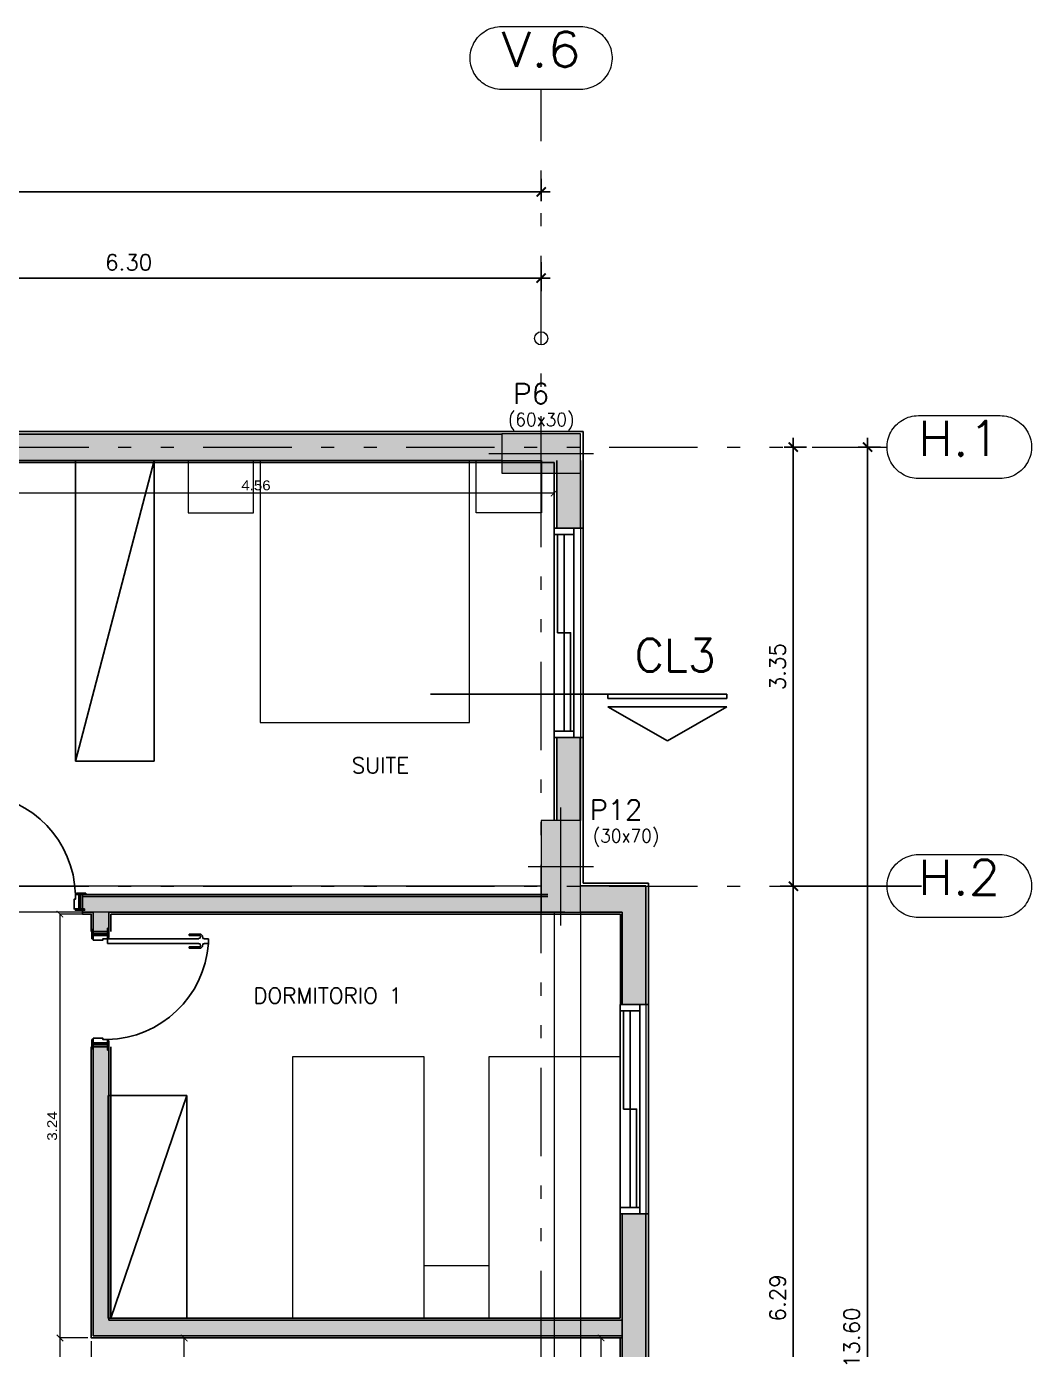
# Model space of a CAD drawing. Header units: metres. Extents: x 219 to 707, y -561 to -17.
# Drawn here: x 360.82 to 368.49, y -127.31 to -117.21 of the extents above; entities that cross this region are included whole.
import ezdxf
from ezdxf.enums import TextEntityAlignment as Align

# ---------------------------------------------------------------- set-up
doc = ezdxf.new("R2010")
doc.units = ezdxf.units.M
doc.linetypes.add('CYPE_RAYAPUNTOPUNTO', pattern=[0.45, 0.225, -0.075, 0, -0.075, 0, -0.075])
for name, color, linetype in [('1', 1, 'Continuous'), ('A-Aberturas', 2, 'Continuous'), ('A-Equipamiento fijo', 253, 'Continuous'), ('A-Muros', 4, 'Continuous'), ('A-Revoques', 1, 'Continuous'), ('A-Texto', 3, 'Continuous'), ('Dr Ejes en bloque', 4, 'Continuous'), ('TCOTA', 1, 'Continuous')]:
    doc.layers.add(name, color=color, linetype=linetype)
for name, color, linetype, lineweight in [('A-Equipamiento', 251, 'Continuous', 5), ('COTAS_ACOTACION', 2, 'Continuous', 0), ('COTAS_REF_LINEAS', 2, 'Continuous', 0), ('COTAS_REPLANTEO', 7, 'CYPE_RAYAPUNTOPUNTO', 0), ('MUR_CARAS_HORMIGON', 1, 'Continuous', 20), ('PILAR_DIM', 253, 'Continuous', 0), ('PILAR_EJES', 1, 'Continuous', 0), ('PILAR_HORMIGON', 5, 'Continuous', 20), ('PILAR_REF', 253, 'Continuous', 0), ('VIG_CARAS', 253, 'Continuous', 9)]:
    doc.layers.add(name, color=color, linetype=linetype, lineweight=lineweight)
doc.layers.add('M3- Muro Hueco 15', color=113, linetype='Continuous', transparency=0.7)
doc.layers.add('M4-Muro Hueco 22', color=42, linetype='Continuous', transparency=0.5)
doc.styles.add('1-50', font='arial.ttf', dxfattribs={"width": 1.1, "height": 0.075})
doc.styles.add('CYPETXT', font='romans', dxfattribs={"height": 0.2})
doc.styles.add('T12', font='romans.shx', dxfattribs={"height": 0.12})
doc.styles.add('T25', font='romans.shx', dxfattribs={"height": 0.25})
doc.dimstyles.new('1-50', dxfattribs={"dimscale": 0, "dimtxt": 0.075, "dimasz": 0.05, "dimexe": 0, "dimexo": 0.025, "dimgap": 0.02, "dimtad": 1, "dimzin": 4, "dimdsep": 46, "dimtxsty": '1-50', "dimblk": 'ARCHTICK', "dimcen": 0.09, "dimclrd": 256, "dimclre": 8, "dimclrt": 2, "dimadec": 0, "dimazin": 3, "dimtfac": 1, "dimtofl": 0, "dimtmove": 2, "dimatfit": 3, "dimldrblk": 'OPEN90', "dimfxl": 1, "dimtolj": 1, "dimtzin": 0, "dimlwd": 18, "dimlwe": 18, "dimarcsym": 0})
doc.dimstyles.new('DIM50', dxfattribs={"dimtxt": 0.12, "dimasz": 0.07, "dimexe": 0.1, "dimexo": 0.05, "dimgap": 0.06, "dimtad": 1, "dimzin": 4, "dimdsep": 46, "dimtxsty": 'T12', "dimblk1": 'COTA1', "dimblk2": 'COTA1', "dimsah": 1, "dimcen": 0.07, "dimclrt": 3, "dimadec": 0, "dimazin": 0, "dimtfac": 1, "dimtmove": 2, "dimatfit": 0, "dimldrblk": 'COTA1', "dimfxl": 1, "dimtolj": 1, "dimtzin": 4, "dimarcsym": 0})

# ---------------------------------------------------------------- blocks, each defined once
blk = doc.blocks.new('A$Cdcc540ea')
for points in [[(-0.15, -0.1), (0, -0.1), (0, -0.15), (-0.15, -0.15), (-0.15, -0.1)], [(-0.15, -1.65), (0, -1.65), (0, -1.7), (-0.15, -1.7), (-0.15, -1.65)]]:
    blk.add_lwpolyline(points)
at = {"color": 1}
blk.add_lwpolyline([(-0.15, -1.65), (0, -1.65), (0, -0.15), (-0.15, -0.15)], close=True, dxfattribs=at)
for points in [[(-0.075, -0.9), (-0.075, -0.15), (-0.125, -0.15), (-0.125, -0.9)], [(-0.025, -1.65), (-0.025, -0.9), (-0.075, -0.9), (-0.075, -1.65)]]:
    blk.add_lwpolyline(points, close=True)
blk = doc.blocks.new('hoja 75')
for p, q in [((2947.502, 1180.998), (2947.591, 1180.998)), ((2947.502, 1180.99), (2947.502, 1180.998)), ((2947.588, 1180.99), (2947.502, 1180.99)), ((2947.589, 1180.982), (2947.588, 1180.99)), ((2947.591, 1180.998), (2947.604, 1180.986)), ((2946.88, 1180.964), (2947.577, 1180.964)), ((2946.88, 1180.964), (2946.88, 1180.928)), ((2946.88, 1180.928), (2947.577, 1180.928)), ((2947.588, 1180.902), (2947.502, 1180.902)), ((2947.502, 1180.902), (2947.502, 1180.893)), ((2947.502, 1180.893), (2947.591, 1180.893)), ((2947.577, 1180.964), (2947.577, 1180.968)), ((2947.577, 1180.968), (2947.586, 1180.968)), ((2947.577, 1180.928), (2947.577, 1180.924)), ((2947.577, 1180.924), (2947.586, 1180.924)), ((2947.586, 1180.968), (2947.589, 1180.982)), ((2947.586, 1180.924), (2947.589, 1180.909)), ((2947.589, 1180.909), (2947.588, 1180.902)), ((2947.591, 1180.893), (2947.604, 1180.905)), ((2947.604, 1180.986), (2947.607, 1180.967)), ((2947.604, 1180.905), (2947.607, 1180.925)), ((2947.607, 1180.967), (2947.617, 1180.967)), ((2947.607, 1180.925), (2947.617, 1180.925)), ((2947.617, 1180.967), (2947.617, 1180.964)), ((2947.617, 1180.964), (2947.65, 1180.964)), ((2947.617, 1180.928), (2947.65, 1180.928)), ((2947.617, 1180.925), (2947.617, 1180.928)), ((2947.65, 1180.928), (2947.65, 1180.964))]:
    blk.add_line(p, q)
blk = doc.blocks.new('A$C30CA3CF2')
at = {"transparency": 33554661}
h = blk.add_hatch(dxfattribs=at)
h.set_pattern_fill('ANSI31', color=1, scale=0.001, angle=180, style=0)
h.set_pattern_definition([(225, (3011.2897267, 1180.500286), (0.0022450640303, -0.0022450640303), [])])
h.paths.add_polyline_path([(1.609, 0.702), (1.624, 0.702), (1.624, 0.812), (1.609, 0.812)])
h.paths.add_polyline_path([(0.774, 0.702), (0.789, 0.702), (0.789, 0.812), (0.774, 0.812)])
for p, q in [((0.774, 0.812), (0.754, 0.812)), ((1.624, 0.812), (1.644, 0.812)), ((0.824, 0.776), (0.814, 0.776)), ((1.574, 0.702), (1.654, 0.702))]:
    blk.add_line(p, q, dxfattribs=at)
for points in [[(0.734, 0.822), (0.804, 0.822), (0.804, 0.812), (0.734, 0.812)], [(1.664, 0.822), (1.594, 0.822), (1.594, 0.812), (1.664, 0.812)], [(0.744, 0.702), (0.814, 0.702), (0.814, 0.692), (0.744, 0.692)], [(1.654, 0.702), (1.584, 0.702), (1.584, 0.692), (1.654, 0.692)]]:
    blk.add_lwpolyline(points, close=True, dxfattribs=at)
at = {"color": 0, "linetype": 'ByBlock', "transparency": 33554661}
for points in [[(0.759, 0.812), (0.774, 0.812), (0.774, 0.702), (0.759, 0.702)], [(0.789, 0.812), (0.814, 0.812), (0.814, 0.776), (0.824, 0.776), (0.824, 0.702), (0.789, 0.702)], [(1.609, 0.812), (1.584, 0.812), (1.584, 0.776), (1.574, 0.776), (1.574, 0.702), (1.609, 0.702)], [(1.624, 0.812), (1.639, 0.812), (1.639, 0.702), (1.624, 0.702)]]:
    blk.add_lwpolyline(points, close=True, dxfattribs=at)
at = {"color": 1, "transparency": 33554661}
blk.add_arc((0.792, 0.792), 0.792, 1.4466, 85.8096, dxfattribs=at)
at = {"transparency": 33554661, "rotation": 90}
blk.add_blockref('hoja 75', (1181.778, -2946.068), dxfattribs=at)
blk.add_blockref('hoja 75', (1181.778, -2946.068), dxfattribs=at)
blk = doc.blocks.new('_ArchTick')
at = {"color": 0, "linetype": 'ByBlock', "const_width": 0.15}
blk.add_lwpolyline([(-0.5, -0.5), (0.5, 0.5)], dxfattribs=at)
blk = doc.blocks.new('*D153')
at = {"layer": 'Defpoints', "color": 0, "transparency": 16777216}
for p in [(360.29, -120.623), (364.846, -120.623), (360.29, -120.775)]:
    blk.add_point(p, dxfattribs=at)
at = {"layer": 'TCOTA', "color": 8, "lineweight": 18, "transparency": 16777216}
for p, q in [((360.29, -120.648), (360.29, -120.775)), ((364.846, -120.648), (364.846, -120.775))]:
    blk.add_line(p, q, dxfattribs=at)
at = {"layer": 'TCOTA', "lineweight": 18, "transparency": 16777216}
blk.add_line((364.846, -120.775), (360.29, -120.775), dxfattribs=at)
at = {"layer": 'TCOTA', "lineweight": 18, "transparency": 16777216, "xscale": 0.05, "yscale": 0.05, "zscale": 0.05, "rotation": 180}
blk.add_blockref('_ArchTick', (360.29, -120.775), dxfattribs=at)
at = {"layer": 'TCOTA', "lineweight": 18, "transparency": 16777216, "xscale": 0.05, "yscale": 0.05, "zscale": 0.05}
blk.add_blockref('_ArchTick', (364.846, -120.775), dxfattribs=at)
at = {"layer": 'TCOTA', "color": 2, "transparency": 16777216, "insert": (362.568, -120.717), "char_height": 0.075, "attachment_point": 5, "style": '1-50'}
blk.add_mtext('\\A1;4.56', dxfattribs=at)
blk = doc.blocks.new('_Open90')
at = {"color": 0, "linetype": 'ByBlock', "lineweight": -2}
for p, q in [((0, 0), (-1, 0)), ((-0.5, 0.5), (0, 0)), ((0, 0), (-0.5, -0.5))]:
    blk.add_line(p, q, dxfattribs=at)
blk = doc.blocks.new('*D161')
at = {"layer": 'Defpoints', "color": 0, "transparency": 16777216}
for p in [(361.597, -127.226), (362.02, -127.226), (361.597, -130.063)]:
    blk.add_point(p, dxfattribs=at)
at = {"layer": 'TCOTA', "color": 8, "lineweight": 18, "transparency": 16777216}
for p, q in [((361.622, -127.226), (362.02, -127.226)), ((361.622, -130.063), (362.02, -130.063))]:
    blk.add_line(p, q, dxfattribs=at)
at = {"layer": 'TCOTA', "lineweight": 18, "transparency": 16777216}
blk.add_line((362.02, -130.063), (362.02, -127.226), dxfattribs=at)
at = {"layer": 'TCOTA', "lineweight": 18, "transparency": 16777216, "xscale": 0.05, "yscale": 0.05, "zscale": 0.05}
for p, rotation in [((362.02, -127.226), 90), ((362.02, -130.063), 270)]:
    blk.add_blockref('_ArchTick', p, dxfattribs=dict(at, rotation=rotation))
at = {"layer": 'TCOTA', "color": 2, "transparency": 16777216, "insert": (361.962, -128.644), "char_height": 0.075, "attachment_point": 5, "rotation": 90, "style": '1-50'}
blk.add_mtext('\\A1;2.84', dxfattribs=at)
blk = doc.blocks.new('*D162')
at = {"layer": 'Defpoints', "color": 0, "transparency": 16777216}
for p in [(361.31, -127.226), (359.796, -127.422), (359.796, -127.483)]:
    blk.add_point(p, dxfattribs=at)
at = {"layer": 'TCOTA', "color": 8, "lineweight": 18, "transparency": 16777216}
for p, q in [((361.31, -127.251), (361.31, -127.483)), ((359.796, -127.447), (359.796, -127.483))]:
    blk.add_line(p, q, dxfattribs=at)
at = {"layer": 'TCOTA', "lineweight": 18, "transparency": 16777216}
blk.add_line((361.31, -127.483), (359.796, -127.483), dxfattribs=at)
at = {"layer": 'TCOTA', "lineweight": 18, "transparency": 16777216, "xscale": 0.05, "yscale": 0.05, "zscale": 0.05, "rotation": 180}
blk.add_blockref('_ArchTick', (359.796, -127.483), dxfattribs=at)
at = {"layer": 'TCOTA', "lineweight": 18, "transparency": 16777216, "xscale": 0.05, "yscale": 0.05, "zscale": 0.05}
blk.add_blockref('_ArchTick', (361.31, -127.483), dxfattribs=at)
at = {"layer": 'TCOTA', "color": 2, "transparency": 16777216, "insert": (360.553, -127.424), "char_height": 0.075, "attachment_point": 5, "style": '1-50'}
blk.add_mtext('\\A1;1.51', dxfattribs=at)
blk = doc.blocks.new('*D171')
at = {"layer": 'Defpoints', "color": 0, "transparency": 16777216}
for p in [(365.204, -127.226), (365.254, -127.226), (365.35, -127.745)]:
    blk.add_point(p, dxfattribs=at)
at = {"layer": 'TCOTA', "color": 8, "lineweight": 18, "transparency": 16777216}
for p, q in [((365.229, -127.226), (365.204, -127.226)), ((365.325, -127.745), (365.204, -127.745))]:
    blk.add_line(p, q, dxfattribs=at)
at = {"layer": 'TCOTA', "lineweight": 18, "transparency": 16777216}
blk.add_line((365.204, -127.745), (365.204, -127.226), dxfattribs=at)
at = {"layer": 'TCOTA', "lineweight": 18, "transparency": 16777216, "xscale": 0.05, "yscale": 0.05, "zscale": 0.05}
for p, rotation in [((365.204, -127.226), 90), ((365.204, -127.745), 270)]:
    blk.add_blockref('_ArchTick', p, dxfattribs=dict(at, rotation=rotation))
at = {"layer": 'TCOTA', "color": 2, "transparency": 16777216, "insert": (365.146, -127.485), "char_height": 0.075, "attachment_point": 5, "rotation": 90, "style": '1-50'}
blk.add_mtext('\\A1;.52', dxfattribs=at)
blk = doc.blocks.new('*D186')
at = {"layer": 'Defpoints', "color": 0, "transparency": 16777216}
for p in [(361.31, -127.226), (361.071, -130.063), (361.31, -130.063)]:
    blk.add_point(p, dxfattribs=at)
at = {"layer": 'TCOTA', "color": 8, "lineweight": 18, "transparency": 16777216}
for p, q in [((361.285, -127.226), (361.071, -127.226)), ((361.285, -130.063), (361.071, -130.063))]:
    blk.add_line(p, q, dxfattribs=at)
at = {"layer": 'TCOTA', "lineweight": 18, "transparency": 16777216}
blk.add_line((361.071, -127.226), (361.071, -130.063), dxfattribs=at)
at = {"layer": 'TCOTA', "lineweight": 18, "transparency": 16777216, "xscale": 0.05, "yscale": 0.05, "zscale": 0.05}
for p, rotation in [((361.071, -127.226), 90), ((361.071, -130.063), 270)]:
    blk.add_blockref('_ArchTick', p, dxfattribs=dict(at, rotation=rotation))
at = {"layer": 'TCOTA', "color": 2, "transparency": 16777216, "insert": (361.012, -128.644), "char_height": 0.075, "attachment_point": 5, "rotation": 90, "style": '1-50'}
blk.add_mtext('\\A1;2.84', dxfattribs=at)
blk = doc.blocks.new('*D187')
at = {"layer": 'Defpoints', "color": 0, "transparency": 16777216}
for p in [(361.31, -123.99), (361.071, -127.226), (361.31, -127.226)]:
    blk.add_point(p, dxfattribs=at)
at = {"layer": 'TCOTA', "color": 8, "lineweight": 18, "transparency": 16777216}
for p, q in [((361.285, -123.99), (361.071, -123.99)), ((361.285, -127.226), (361.071, -127.226))]:
    blk.add_line(p, q, dxfattribs=at)
at = {"layer": 'TCOTA', "lineweight": 18, "transparency": 16777216}
blk.add_line((361.071, -123.99), (361.071, -127.226), dxfattribs=at)
at = {"layer": 'TCOTA', "lineweight": 18, "transparency": 16777216, "xscale": 0.05, "yscale": 0.05, "zscale": 0.05}
for p, rotation in [((361.071, -123.99), 90), ((361.071, -127.226), 270)]:
    blk.add_blockref('_ArchTick', p, dxfattribs=dict(at, rotation=rotation))
at = {"layer": 'TCOTA', "color": 2, "transparency": 16777216, "insert": (361.012, -125.608), "char_height": 0.075, "attachment_point": 5, "rotation": 90, "style": '1-50'}
blk.add_mtext('\\A1;3.24', dxfattribs=at)
blk = doc.blocks.new('Ejes del pilar')
at = {"layer": 'PILAR_EJES'}
for p, q in [((0, -0.5), (0, 0.5)), ((-0.5, 0), (0.5, 0))]:
    blk.add_line(p, q, dxfattribs=at)
blk = doc.blocks.new('A$Ce77abe1e')
h = blk.add_hatch(color=253)
h.dxf.hatch_style = 1
h.paths.add_polyline_path([(-0.35, -0.1), (0.35, -0.1), (0.35, 0.1), (-0.35, 0.1)])
h.paths.add_polyline_path([(4.525, -0.1), (5.325, -0.1), (5.325, 0.1), (4.525, 0.1)])
h.paths.add_polyline_path([(4.8, -3.649), (5.5, -3.649), (5.5, -3.349), (4.8, -3.349)])
h.paths.add_polyline_path([(-0.85, -3.599), (-0.05, -3.599), (-0.05, -3.349), (-0.85, -3.349)])
h.paths.add_polyline_path([(-0.851, -9.938), (-0.151, -9.938), (-0.151, -9.638), (-0.851, -9.638)])
h.paths.add_polyline_path([(4.799, -10.438), (5.099, -10.438), (5.099, -9.638), (4.799, -9.638)])
h.paths.add_polyline_path([(-0.351, -13.9), (-0.051, -13.9), (-0.051, -13.3), (-0.351, -13.3)])
h.paths.add_polyline_path([(4.799, -13.9), (5.099, -13.9), (5.099, -13.3), (4.799, -13.3)])
h.paths.add_polyline_path([(10.048, -13.9), (10.348, -13.9), (10.348, -13.3), (10.048, -13.3)])
h.paths.add_polyline_path([(10.049, -10.338), (10.399, -10.338), (10.399, -9.638), (10.049, -9.638)])
h.paths.add_polyline_path([(13.099, -10.338), (13.399, -10.338), (13.399, -9.638), (13.099, -9.638)])
h.paths.add_polyline_path([(13.099, -13.9), (13.399, -13.9), (13.399, -13.2), (13.099, -13.2)])
h.paths.add_polyline_path([(17.75, -13.9), (18.45, -13.9), (18.45, -13.6), (17.75, -13.6)])
h.paths.add_polyline_path([(23.15, -13.9), (23.45, -13.9), (23.45, -13.3), (23.15, -13.3)])
h.paths.add_polyline_path([(23.15, -10.338), (23.45, -10.338), (23.45, -9.638), (23.15, -9.638)])
h.paths.add_polyline_path([(23.15, -3.552), (23.45, -3.552), (23.45, -2.852), (23.15, -2.852)])
h.paths.add_polyline_path([(22.85, -0.2), (23.45, -0.2), (23.45, 0.1), (22.85, 0.1)])
h.paths.add_polyline_path([(13.7, -4.05), (14, -4.05), (14, -3.35), (13.7, -3.35)])
h.paths.add_polyline_path([(16.5, -4.049), (16.8, -4.049), (16.8, -3.349), (16.5, -3.349)])
h.paths.add_polyline_path([(9.55, -3.649), (10.25, -3.649), (10.25, -3.349), (9.55, -3.349)])
h.paths.add_polyline_path([(9.55, -0.2), (10.25, -0.2), (10.25, 0.1), (9.55, 0.1)])
at = {"layer": 'PILAR_HORMIGON'}
h = blk.add_hatch(color=253, dxfattribs=at)
h.dxf.hatch_style = 1
h.paths.add_polyline_path([(13.7, -0.1), (14.4, -0.1), (14.4, 0.1), (13.7, 0.1)], flags=17)
h.paths.add_polyline_path([(23.15, -13.9), (23.45, -13.9), (23.45, -13.3), (23.15, -13.3)], flags=17)
h.paths.add_polyline_path([(17.75, -13.9), (18.45, -13.9), (18.45, -13.6), (17.75, -13.6)], flags=17)
h.paths.add_polyline_path([(13.099, -13.9), (13.399, -13.9), (13.399, -13.2), (13.099, -13.2)], flags=17)
h.paths.add_polyline_path([(10.048, -13.9), (10.348, -13.9), (10.348, -13.3), (10.048, -13.3)], flags=17)
h.paths.add_polyline_path([(4.799, -13.9), (5.099, -13.9), (5.099, -13.3), (4.799, -13.3)], flags=17)
h.paths.add_polyline_path([(-0.351, -13.9), (-0.051, -13.9), (-0.051, -13.3), (-0.351, -13.3)], flags=17)
h.paths.add_polyline_path([(23.15, -10.338), (23.45, -10.338), (23.45, -9.638), (23.15, -9.638)], flags=17)
h.paths.add_polyline_path([(13.099, -10.338), (13.399, -10.338), (13.399, -9.638), (13.099, -9.638)], flags=17)
h.paths.add_polyline_path([(10.049, -10.338), (10.399, -10.338), (10.399, -9.638), (10.049, -9.638)], flags=17)
h.paths.add_polyline_path([(4.799, -10.438), (5.099, -10.438), (5.099, -9.638), (4.799, -9.638)], flags=17)
h.paths.add_polyline_path([(-0.851, -9.938), (-0.151, -9.938), (-0.151, -9.638), (-0.851, -9.638)], flags=17)
h.paths.add_polyline_path([(23.15, -3.552), (23.45, -3.552), (23.45, -2.852), (23.15, -2.852)], flags=17)
h.paths.add_polyline_path([(16.5, -4.049), (16.8, -4.049), (16.8, -3.349), (16.5, -3.349)], flags=17)
h.paths.add_polyline_path([(13.7, -4.05), (14, -4.05), (14, -3.35), (13.7, -3.35)], flags=17)
h.paths.add_polyline_path([(9.55, -3.649), (10.25, -3.649), (10.25, -3.349), (9.55, -3.349)], flags=17)
h.paths.add_polyline_path([(4.8, -3.649), (5.5, -3.649), (5.5, -3.349), (4.8, -3.349)], flags=17)
h.paths.add_polyline_path([(-0.85, -3.599), (-0.05, -3.599), (-0.05, -3.349), (-0.85, -3.349)], flags=17)
h.paths.add_polyline_path([(22.85, -0.2), (23.45, -0.2), (23.45, 0.1), (22.85, 0.1)], flags=17)
h.paths.add_polyline_path([(16.5, -0.1), (17.2, -0.1), (17.2, 0.1), (16.5, 0.1)], flags=17)
h.paths.add_polyline_path([(9.55, -0.2), (10.25, -0.2), (10.25, 0.1), (9.55, 0.1)], flags=17)
h.paths.add_polyline_path([(4.525, -0.1), (5.325, -0.1), (5.325, 0.1), (4.525, 0.1)], flags=17)
h.paths.add_polyline_path([(-0.35, -0.1), (0.35, -0.1), (0.35, 0.1), (-0.35, 0.1)], flags=17)
h.paths.add_polyline_path([(16.5, -4.049), (16.8, -4.049), (16.8, -3.349), (16.5, -3.349)], flags=0)
h.paths.add_polyline_path([(13.7, -4.05), (14, -4.05), (14, -3.35), (13.7, -3.35)], flags=0)
h.paths.add_polyline_path([(16.5, -0.1), (17.2, -0.1), (17.2, 0.1), (16.5, 0.1)])
h.paths.add_polyline_path([(13.7, -0.1), (14.4, -0.1), (14.4, 0.1), (13.7, 0.1)])
h.paths.add_polyline_path([(13.7, -0.1), (14.4, -0.1), (14.4, 0.1), (13.7, 0.1)], flags=17)
h.paths.add_polyline_path([(23.15, -13.9), (23.45, -13.9), (23.45, -13.3), (23.15, -13.3)], flags=17)
h.paths.add_polyline_path([(17.75, -13.9), (18.45, -13.9), (18.45, -13.6), (17.75, -13.6)], flags=17)
h.paths.add_polyline_path([(13.099, -13.9), (13.399, -13.9), (13.399, -13.2), (13.099, -13.2)], flags=17)
h.paths.add_polyline_path([(10.048, -13.9), (10.348, -13.9), (10.348, -13.3), (10.048, -13.3)], flags=17)
h.paths.add_polyline_path([(4.799, -13.9), (5.099, -13.9), (5.099, -13.3), (4.799, -13.3)], flags=17)
h.paths.add_polyline_path([(-0.351, -13.9), (-0.051, -13.9), (-0.051, -13.3), (-0.351, -13.3)], flags=17)
h.paths.add_polyline_path([(23.15, -10.338), (23.45, -10.338), (23.45, -9.638), (23.15, -9.638)], flags=17)
h.paths.add_polyline_path([(13.099, -10.338), (13.399, -10.338), (13.399, -9.638), (13.099, -9.638)], flags=17)
h.paths.add_polyline_path([(10.049, -10.338), (10.399, -10.338), (10.399, -9.638), (10.049, -9.638)], flags=17)
h.paths.add_polyline_path([(4.799, -10.438), (5.099, -10.438), (5.099, -9.638), (4.799, -9.638)], flags=17)
h.paths.add_polyline_path([(-0.851, -9.938), (-0.151, -9.938), (-0.151, -9.638), (-0.851, -9.638)], flags=17)
h.paths.add_polyline_path([(23.15, -3.552), (23.45, -3.552), (23.45, -2.852), (23.15, -2.852)], flags=17)
h.paths.add_polyline_path([(16.5, -4.049), (16.8, -4.049), (16.8, -3.349), (16.5, -3.349)], flags=17)
h.paths.add_polyline_path([(13.7, -4.05), (14, -4.05), (14, -3.35), (13.7, -3.35)], flags=17)
h.paths.add_polyline_path([(9.55, -3.649), (10.25, -3.649), (10.25, -3.349), (9.55, -3.349)], flags=17)
h.paths.add_polyline_path([(4.8, -3.649), (5.5, -3.649), (5.5, -3.349), (4.8, -3.349)], flags=17)
h.paths.add_polyline_path([(-0.85, -3.599), (-0.05, -3.599), (-0.05, -3.349), (-0.85, -3.349)], flags=17)
h.paths.add_polyline_path([(22.85, -0.2), (23.45, -0.2), (23.45, 0.1), (22.85, 0.1)], flags=17)
h.paths.add_polyline_path([(16.5, -0.1), (17.2, -0.1), (17.2, 0.1), (16.5, 0.1)], flags=17)
h.paths.add_polyline_path([(9.55, -0.2), (10.25, -0.2), (10.25, 0.1), (9.55, 0.1)], flags=17)
h.paths.add_polyline_path([(4.525, -0.1), (5.325, -0.1), (5.325, 0.1), (4.525, 0.1)], flags=17)
h.paths.add_polyline_path([(-0.35, -0.1), (0.35, -0.1), (0.35, 0.1), (-0.35, 0.1)], flags=17)
at = {"layer": 'MUR_CARAS_HORMIGON'}
blk.add_lwpolyline([(23.45, -3.349), (23.95, -3.349), (23.95, -9.838), (23.45, -9.838)], dxfattribs=at)
at = {"layer": 'PILAR_HORMIGON'}
for points in [[(22.85, -0.2), (23.45, -0.2), (23.45, 0.1), (22.85, 0.1), (22.85, -0.2)], [(22.85, -0.2), (23.45, -0.2), (23.45, 0.1), (22.85, 0.1), (22.85, -0.2)], [(23.15, -3.552), (23.45, -3.552), (23.45, -2.852), (23.15, -2.852), (23.15, -3.552)], [(23.15, -3.552), (23.45, -3.552), (23.45, -2.852), (23.15, -2.852), (23.15, -3.552)]]:
    blk.add_lwpolyline(points, close=True, dxfattribs=at)
at = {"layer": 'VIG_CARAS'}
for points in [[(17.2, 0.1), (22.85, 0.1)], [(17.2, -0.1), (22.85, -0.1)], [(23.25, -0.2), (23.25, -2.852)], [(23.45, -0.2), (23.45, -2.852)], [(16.8, -3.349), (23.15, -3.349)], [(16.8, -3.549), (23.15, -3.549)], [(23.25, -3.552), (23.25, -9.638)], [(23.45, -3.552), (23.45, -9.638)]]:
    blk.add_lwpolyline(points, dxfattribs=at)
at = {"layer": 'PILAR_EJES'}
for p, xscale, yscale in [((23.15, -0.05), 0.8, 0.5), ((23.3, -3.202), 0.5, 0.9000000000000001), ((23.3, -3.202), 0.5, 0.9000000000000001)]:
    blk.add_blockref('Ejes del pilar', p, dxfattribs=dict(at, xscale=xscale, yscale=yscale))
at = {"layer": 'PILAR_DIM', "lineweight": 0, "style": 'CYPETXT', "width": 0.882521}
for s, p, p2 in [('(60x30)', (22.896, 0.16), (23.404, 0.16)), ('(60x30)', (22.896, 0.16), (23.404, 0.16)), ('(30x70)', (23.544, -3.018), (24.052, -3.018)), ('(30x70)', (23.544, -3.018), (24.052, -3.018))]:
    blk.add_text(s, height=0.1, dxfattribs=at).set_placement(p, p2, align=Align.FIT)
at = {"layer": 'PILAR_REF', "style": 'CYPETXT'}
for s, width, p, p2 in [('P6', 0.99744, (22.935, 0.331), (23.212, 0.331)), ('P6', 0.99744, (22.935, 0.331), (23.212, 0.331)), ('P12', 0.951021, (23.52, -2.847), (23.923, -2.847))]:
    blk.add_text(s, height=0.1533, dxfattribs=dict(at, width=width)).set_placement(p, p2, align=Align.FIT)
blk = doc.blocks.new('COTA1')
for p, q in [((-1.5, 0), (1, 0)), ((0, 1), (0, -1))]:
    blk.add_line(p, q)
at = {"const_width": 0.2}
blk.add_lwpolyline([(-0.5, -0.5), (0.5, 0.5)], dxfattribs=at)
blk = doc.blocks.new('*D846')
at = {"layer": 'Defpoints', "color": 0, "transparency": 16777216}
for p in [(139.028, 145.208), (132.728, 145.037), (132.728, 145.037)]:
    blk.add_point(p, dxfattribs=at)
at = {"layer": 'TCOTA', "color": 0, "lineweight": -2, "transparency": 16777216}
for p, q in [((132.728, 145.087), (132.728, 145.137)), ((139.028, 145.158), (139.028, 144.937)), ((138.958, 145.037), (132.798, 145.037))]:
    blk.add_line(p, q, dxfattribs=at)
at = {"layer": 'TCOTA', "color": 0, "lineweight": -2, "transparency": 16777216, "xscale": 0.07, "yscale": 0.07, "zscale": 0.07, "rotation": 180}
blk.add_blockref('COTA1', (132.728, 145.037), dxfattribs=at)
at = {"layer": 'TCOTA', "color": 0, "lineweight": -2, "transparency": 16777216, "xscale": 0.07, "yscale": 0.07, "zscale": 0.07}
blk.add_blockref('COTA1', (139.028, 145.037), dxfattribs=at)
at = {"layer": 'TCOTA', "color": 3, "transparency": 16777216, "insert": (135.878, 145.157), "char_height": 0.12, "attachment_point": 5, "style": 'T12'}
blk.add_mtext('\\A1;6.30', dxfattribs=at)
blk = doc.blocks.new('*D847')
at = {"layer": 'Defpoints', "color": 0, "transparency": 16777216}
for p in [(115.878, 145.695), (139.028, 145.695), (139.028, 145.695)]:
    blk.add_point(p, dxfattribs=at)
at = {"layer": 'TCOTA', "color": 0, "lineweight": -2, "transparency": 16777216}
for p, q in [((115.878, 145.745), (115.878, 145.795)), ((139.028, 145.745), (139.028, 145.795)), ((115.948, 145.695), (138.958, 145.695))]:
    blk.add_line(p, q, dxfattribs=at)
at = {"layer": 'TCOTA', "color": 0, "lineweight": -2, "transparency": 16777216, "xscale": 0.07, "yscale": 0.07, "zscale": 0.07, "rotation": 180}
blk.add_blockref('COTA1', (115.878, 145.695), dxfattribs=at)
at = {"layer": 'TCOTA', "color": 0, "lineweight": -2, "transparency": 16777216, "xscale": 0.07, "yscale": 0.07, "zscale": 0.07}
blk.add_blockref('COTA1', (139.028, 145.695), dxfattribs=at)
at = {"layer": 'TCOTA', "color": 3, "transparency": 16777216, "insert": (127.453, 145.815), "char_height": 0.12, "attachment_point": 5, "style": 'T12'}
blk.add_mtext('\\A1;23.15', dxfattribs=at)
blk = doc.blocks.new('*D839')
at = {"layer": 'Defpoints', "color": 0, "transparency": 16777216}
for p in [(140.954, 143.747), (140.954, 140.394), (140.954, 140.394)]:
    blk.add_point(p, dxfattribs=at)
at = {"layer": 'TCOTA', "color": 0, "lineweight": -2, "transparency": 16777216}
for p, q in [((140.954, 143.677), (140.954, 140.464)), ((141.004, 143.747), (141.054, 143.747)), ((141.004, 140.394), (141.054, 140.394))]:
    blk.add_line(p, q, dxfattribs=at)
at = {"layer": 'TCOTA', "color": 0, "lineweight": -2, "transparency": 16777216, "xscale": 0.07, "yscale": 0.07, "zscale": 0.07}
for p, rotation in [((140.954, 143.747), 90), ((140.954, 140.394), 270)]:
    blk.add_blockref('COTA1', p, dxfattribs=dict(at, rotation=rotation))
at = {"layer": 'TCOTA', "color": 3, "transparency": 16777216, "insert": (140.834, 142.07), "char_height": 0.12, "attachment_point": 5, "rotation": 90, "style": 'T12'}
blk.add_mtext('\\A1;3.35', dxfattribs=at)
blk = doc.blocks.new('*D841')
at = {"layer": 'Defpoints', "color": 0, "transparency": 16777216}
for p in [(140.954, 140.394), (141.984, 140.394, 0), (140.954, 134.109)]:
    blk.add_point(p, dxfattribs=at)
at = {"layer": 'TCOTA', "color": 0, "lineweight": -2, "transparency": 16777216}
for p, q in [((141.934, 140.394), (140.854, 140.394)), ((140.954, 134.179), (140.954, 140.324)), ((141.004, 134.109), (141.054, 134.109))]:
    blk.add_line(p, q, dxfattribs=at)
at = {"layer": 'TCOTA', "color": 0, "lineweight": -2, "transparency": 16777216, "xscale": 0.07, "yscale": 0.07, "zscale": 0.07}
for p, rotation in [((140.954, 140.394), 90), ((140.954, 134.109), 270)]:
    blk.add_blockref('COTA1', p, dxfattribs=dict(at, rotation=rotation))
at = {"layer": 'TCOTA', "color": 3, "transparency": 16777216, "insert": (140.834, 137.251), "char_height": 0.12, "attachment_point": 5, "rotation": 90, "style": 'T12'}
blk.add_mtext('\\A1;6.29', dxfattribs=at)
blk = doc.blocks.new('*D843')
at = {"layer": 'Defpoints', "color": 0, "transparency": 16777216}
for p in [(141.52, 143.747), (141.52, 143.747), (141.52, 130.147)]:
    blk.add_point(p, dxfattribs=at)
at = {"layer": 'TCOTA', "color": 0, "lineweight": -2, "transparency": 16777216}
for p, q in [((141.52, 130.217), (141.52, 143.677)), ((141.57, 143.747), (141.62, 143.747)), ((141.57, 130.147), (141.62, 130.147))]:
    blk.add_line(p, q, dxfattribs=at)
at = {"layer": 'TCOTA', "color": 0, "lineweight": -2, "transparency": 16777216, "xscale": 0.07, "yscale": 0.07, "zscale": 0.07}
for p, rotation in [((141.52, 143.747), 90), ((141.52, 130.147), 270)]:
    blk.add_blockref('COTA1', p, dxfattribs=dict(at, rotation=rotation))
at = {"layer": 'TCOTA', "color": 3, "transparency": 16777216, "insert": (141.4, 136.947), "char_height": 0.12, "attachment_point": 5, "rotation": 90, "style": 'T12'}
blk.add_mtext('\\A1;13.60', dxfattribs=at)
blk = doc.blocks.new('Flecha2')
for p, q in [((-0.35, -0.2), (0, 0)), ((0.35, -0.2), (0, 0)), ((-0.35, -0.2), (0.35, -0.2)), ((0.35, -0.25), (-0.35, -0.25)), ((-0.35, -0.25), (-0.35, -0.275)), ((-0.35, -0.275), (0.35, -0.275)), ((0.35, -0.275), (0.35, -0.25))]:
    blk.add_line(p, q)
blk = doc.blocks.new('DSADADASDAS')
at = {"layer": 'COTAS_ACOTACION'}
blk.add_circle((139.028, 144.577, -0.525), 0.05, dxfattribs=at)
at = {"layer": 'COTAS_REF_LINEAS'}
for points in [[(139.33, 146.958), (139.346, 146.957), (139.362, 146.956), (139.378, 146.953), (139.393, 146.949), (139.408, 146.945), (139.423, 146.939), (139.438, 146.932), (139.452, 146.924), (139.466, 146.916), (139.478, 146.906), (139.491, 146.896), (139.502, 146.885), (139.513, 146.873), (139.523, 146.86), (139.532, 146.847), (139.54, 146.833), (139.547, 146.819), (139.554, 146.804), (139.559, 146.789), (139.563, 146.773), (139.566, 146.758), (139.569, 146.742), (139.57, 146.726), (139.57, 146.71), (139.569, 146.694), (139.566, 146.678), (139.563, 146.662), (139.559, 146.647), (139.554, 146.632), (139.547, 146.617), (139.54, 146.602), (139.532, 146.589), (139.523, 146.575), (139.513, 146.563), (139.502, 146.551), (139.491, 146.54), (139.478, 146.529), (139.466, 146.52), (139.452, 146.511), (139.438, 146.504), (139.423, 146.497), (139.408, 146.491), (139.393, 146.486), (139.378, 146.483), (139.362, 146.48), (139.346, 146.478), (139.33, 146.478), (138.726, 146.478), (138.71, 146.478), (138.694, 146.48), (138.678, 146.483), (138.662, 146.486), (138.647, 146.491), (138.632, 146.497), (138.617, 146.504), (138.603, 146.511), (138.59, 146.52), (138.577, 146.529), (138.565, 146.54), (138.553, 146.551), (138.542, 146.563), (138.532, 146.575), (138.523, 146.589), (138.515, 146.602), (138.508, 146.617), (138.502, 146.632), (138.496, 146.647), (138.492, 146.662), (138.489, 146.678), (138.487, 146.694), (138.486, 146.71), (138.486, 146.726), (138.487, 146.742), (138.489, 146.758), (138.492, 146.773), (138.496, 146.789), (138.502, 146.804), (138.508, 146.819), (138.515, 146.833), (138.523, 146.847), (138.532, 146.86), (138.542, 146.873), (138.553, 146.885), (138.565, 146.896), (138.577, 146.906), (138.59, 146.916), (138.603, 146.924), (138.617, 146.932), (138.632, 146.939), (138.647, 146.945), (138.662, 146.949), (138.678, 146.953), (138.694, 146.956), (138.71, 146.957), (138.726, 146.958), (139.33, 146.958)], [(142.533, 143.987), (142.55, 143.986), (142.565, 143.985), (142.581, 143.982), (142.597, 143.978), (142.612, 143.974), (142.627, 143.968), (142.642, 143.961), (142.656, 143.953), (142.669, 143.945), (142.682, 143.935), (142.694, 143.925), (142.706, 143.914), (142.717, 143.902), (142.727, 143.889), (142.736, 143.876), (142.744, 143.862), (142.751, 143.848), (142.757, 143.833), (142.763, 143.818), (142.767, 143.803), (142.77, 143.787), (142.772, 143.771), (142.773, 143.755), (142.773, 143.739), (142.772, 143.723), (142.77, 143.707), (142.767, 143.691), (142.763, 143.676), (142.757, 143.661), (142.751, 143.646), (142.744, 143.632), (142.736, 143.618), (142.727, 143.605), (142.717, 143.592), (142.706, 143.58), (142.694, 143.569), (142.682, 143.559), (142.669, 143.549), (142.656, 143.54), (142.642, 143.533), (142.627, 143.526), (142.612, 143.52), (142.597, 143.515), (142.581, 143.512), (142.565, 143.509), (142.55, 143.507), (142.533, 143.507), (141.909, 143.507), (141.893, 143.507), (141.878, 143.509), (141.862, 143.512), (141.846, 143.515), (141.831, 143.52), (141.816, 143.526), (141.801, 143.533), (141.787, 143.54), (141.774, 143.549), (141.761, 143.559), (141.749, 143.569), (141.737, 143.58), (141.726, 143.592), (141.716, 143.605), (141.707, 143.618), (141.699, 143.632), (141.692, 143.646), (141.686, 143.661), (141.68, 143.676), (141.676, 143.691), (141.673, 143.707), (141.671, 143.723), (141.67, 143.739), (141.67, 143.755), (141.671, 143.771), (141.673, 143.787), (141.676, 143.803), (141.68, 143.818), (141.686, 143.833), (141.692, 143.848), (141.699, 143.862), (141.707, 143.876), (141.716, 143.889), (141.726, 143.902), (141.737, 143.914), (141.749, 143.925), (141.761, 143.935), (141.774, 143.945), (141.787, 143.953), (141.801, 143.961), (141.816, 143.968), (141.831, 143.974), (141.846, 143.978), (141.862, 143.982), (141.878, 143.985), (141.893, 143.986), (141.909, 143.987), (142.533, 143.987)], [(142.533, 140.635), (142.55, 140.635), (142.565, 140.633), (142.581, 140.63), (142.597, 140.627), (142.612, 140.622), (142.627, 140.616), (142.642, 140.609), (142.656, 140.602), (142.669, 140.593), (142.682, 140.584), (142.694, 140.573), (142.706, 140.562), (142.717, 140.55), (142.727, 140.538), (142.736, 140.524), (142.744, 140.511), (142.751, 140.496), (142.757, 140.482), (142.763, 140.466), (142.767, 140.451), (142.77, 140.435), (142.772, 140.419), (142.773, 140.403), (142.773, 140.387), (142.772, 140.371), (142.77, 140.355), (142.767, 140.34), (142.763, 140.324), (142.757, 140.309), (142.751, 140.294), (142.744, 140.28), (142.736, 140.266), (142.727, 140.253), (142.717, 140.24), (142.706, 140.228), (142.694, 140.217), (142.682, 140.207), (142.669, 140.197), (142.656, 140.189), (142.642, 140.181), (142.627, 140.174), (142.612, 140.169), (142.597, 140.164), (142.581, 140.16), (142.565, 140.157), (142.55, 140.156), (142.533, 140.155), (141.909, 140.155), (141.893, 140.156), (141.878, 140.157), (141.862, 140.16), (141.846, 140.164), (141.831, 140.169), (141.816, 140.174), (141.801, 140.181), (141.787, 140.189), (141.774, 140.197), (141.761, 140.207), (141.749, 140.217), (141.737, 140.228), (141.726, 140.24), (141.716, 140.253), (141.707, 140.266), (141.699, 140.28), (141.692, 140.294), (141.686, 140.309), (141.68, 140.324), (141.676, 140.34), (141.673, 140.355), (141.671, 140.371), (141.67, 140.387), (141.67, 140.403), (141.671, 140.419), (141.673, 140.435), (141.676, 140.451), (141.68, 140.466), (141.686, 140.482), (141.692, 140.496), (141.699, 140.511), (141.707, 140.524), (141.716, 140.538), (141.726, 140.55), (141.737, 140.562), (141.749, 140.573), (141.761, 140.584), (141.774, 140.593), (141.787, 140.602), (141.801, 140.609), (141.816, 140.616), (141.831, 140.622), (141.846, 140.627), (141.862, 140.63), (141.878, 140.633), (141.893, 140.635), (141.909, 140.635), (142.533, 140.635)]]:
    blk.add_lwpolyline(points, close=True, dxfattribs=at)
at = {"layer": 'COTAS_REPLANTEO', "ltscale": 3}
for p, q in [((139.028, 125.933, -0.525), (139.028, 146.478, -0.525)), ((110.098, 143.747, -0.525), (141.67, 143.747, -0.525)), ((110.098, 140.395, -0.525), (141.67, 140.395, -0.525))]:
    blk.add_line(p, q, dxfattribs=at)
at = {"layer": 'COTAS_REF_LINEAS', "style": 'CYPETXT'}
for s, width, p, p2 in [('V.6', 1.057, (138.726, 146.651, -0.525), (139.33, 146.651, -0.525)), ('H.1', 1.142791, (141.909, 143.68, -0.525), (142.533, 143.68, -0.525)), ('H.2', 1.002857, (141.909, 140.329, -0.525), (142.533, 140.329, -0.525))]:
    blk.add_text(s, height=0.2667, dxfattribs=dict(at, width=width)).set_placement(p, p2, align=Align.FIT)
at = {"layer": 'TCOTA'}
for base, p1, p2, picture, middle in [((139.028, 145.695, -0.525), (115.878, 145.695, -0.525), (139.028, 145.695, -0.525), '*D847', (127.453, 145.815, -0.525)), ((132.728, 145.037, -0.525), (139.028, 145.208, -0.525), (132.728, 145.037, -0.525), '*D846', (135.878, 145.157, -0.525))]:
    dim = blk.add_linear_dim(base=base, p1=p1, p2=p2, dimstyle='DIM50', dxfattribs=at)
    dim.commit()
    dim.dimension.update_dxf_attribs({"geometry": picture, "text_midpoint": middle})
for base, p1, p2, picture, middle in [((140.954, 140.394, -0.525), (140.954, 143.747, -0.525), (140.954, 140.394, -0.525), '*D839', (140.834, 142.07, -0.525)), ((141.52, 143.747, -0.525), (141.52, 130.147, -0.525), (141.52, 143.747, -0.525), '*D843', (141.4, 136.947, -0.525)), ((140.9541, 140.394, -0.525), (140.9541, 134.1088, -0.525), (141.9839, 140.394, -0.525), '*D841', (140.8341, 137.2514, -0.525))]:
    dim = blk.add_linear_dim(base=base, p1=p1, p2=p2, angle=90, dimstyle='DIM50', dxfattribs=at)
    dim.commit()
    dim.dimension.update_dxf_attribs({"geometry": picture, "text_midpoint": middle})

msp = doc.modelspace()

# ---------------------------------------------------------------- hatches: boundary and pattern name
at = {"layer": 'M3- Muro Hueco 15', "transparency": 33554687}
h = msp.add_hatch(color=256, dxfattribs=at)
h.dxf.hatch_style = 1
h.paths.add_polyline_path([(360.275, -120.506), (360.195, -120.506), (360.195, -121.224), (360.275, -121.224)])
h.paths.add_polyline_path([(358.811, -122.221), (358.696, -122.221)])
h.paths.add_polyline_path([(358.811, -122.221), (358.696, -122.221), (358.696, -123.036), (358.811, -123.036)])
h.paths.add_polyline_path([(360.195, -123.036), (358.296, -123.036), (358.296, -123.156), (360.195, -123.156)])
h.paths.add_polyline_path([(364.795, -123.855), (361.244, -123.855), (361.244, -123.976), (364.795, -123.976)])
h.paths.add_polyline_path([(361.445, -123.976), (361.325, -123.976), (361.325, -124.123), (361.445, -124.123)])
h.paths.add_polyline_path([(361.445, -125.003), (361.325, -125.003), (361.325, -127.091), (361.445, -127.091)])
h.paths.add_polyline_path([(365.365, -127.091), (361.325, -127.091), (361.325, -127.211), (365.365, -127.211)])
h.paths.add_polyline_path([(360.275, -125.735), (360.275, -125.735), (360.275, -125.735)])
at = {"layer": 'M4-Muro Hueco 22', "transparency": 33554687}
h = msp.add_hatch(color=256, dxfattribs=at)
h.dxf.hatch_style = 1
h.paths.add_polyline_path([(341.426, -120.524), (341.246, -120.524), (341.246, -121.249), (341.426, -121.249)])
h.paths.add_polyline_path([(341.426, -122.849), (341.246, -122.849), (341.246, -123.773), (341.426, -123.773)])
h.paths.add_polyline_path([(346.121, -120.324), (341.946, -120.324), (341.946, -120.524), (346.121, -120.524)])
h.paths.add_polyline_path([(351.146, -120.325), (346.921, -120.324), (346.921, -120.504), (347.131, -120.524), (351.146, -120.524)])
h.paths.add_polyline_path([(340.926, -127.255), (340.926, -127.095), (340.926, -126.354), (340.746, -126.354), (340.746, -127.873), (340.926, -127.873)])
h.paths.add_polyline_path([(340.926, -124.023), (340.746, -124.023), (340.746, -124.754), (340.926, -124.754)])
h.paths.add_polyline_path([(340.926, -129.473), (340.746, -129.473), (340.746, -130.062), (340.926, -130.062)])
h.paths.add_polyline_path([(341.425, -130.362), (341.245, -130.362), (341.245, -131.534), (341.425, -131.534)])
h.paths.add_polyline_path([(341.425, -133.134), (341.275, -133.134), (341.245, -133.134), (341.245, -133.724), (341.425, -133.724)])
h.paths.add_polyline_path([(358.796, -120.526), (364.446, -120.526), (364.446, -120.326), (358.796, -120.326)])
h.paths.add_polyline_path([(364.866, -120.526), (365.046, -120.526), (365.046, -121.042), (364.866, -121.042)])
h.paths.add_polyline_path([(365.046, -123.276), (364.866, -123.276), (364.865, -122.642), (365.045, -122.642)])
h.paths.add_polyline_path([(365.366, -123.773), (365.546, -123.773), (365.546, -124.679), (365.366, -124.679)])
h.paths.add_polyline_path([(365.046, -123.775), (365.366, -123.775), (365.366, -123.971), (365.046, -123.971)])
h = msp.add_hatch(color=256, dxfattribs=at)
h.dxf.hatch_style = 1
h.paths.add_polyline_path([(365.545, -126.279), (365.365, -126.279), (365.365, -127.091), (365.365, -127.211), (365.368, -127.745), (365.548, -127.745)])

# ---------------------------------------------------------------- linework, layer by layer
at = {"layer": '1'}
for p, q in [((365.365, -127.091), (365.365, -127.226)), ((365.35, -127.226), (365.367, -127.226))]:
    msp.add_line(p, q, dxfattribs=at)
at = {"layer": 'A-Aberturas'}
for p, q in [((365.066, -122.642), (365.066, -121.042)), ((365.565, -126.279), (365.565, -124.679))]:
    msp.add_line(p, q, dxfattribs=at)
at = {"layer": 'A-Equipamiento'}
for points in [[(362.549, -120.526), (362.049, -120.526), (362.049, -120.926), (362.549, -120.926)], [(362.599, -120.526), (362.599, -122.526), (364.199, -122.526), (364.199, -120.526)], [(364.249, -120.526), (364.749, -120.526), (364.749, -120.926), (364.249, -120.926)], [(362.85, -127.076), (362.85, -125.076), (363.85, -125.076), (363.85, -127.076)], [(364.35, -127.076), (364.35, -126.676), (363.85, -126.676), (363.85, -127.076)]]:
    msp.add_lwpolyline(points, close=True, dxfattribs=at)
msp.add_lwpolyline([(365.207, -127.076), (364.35, -127.076), (364.35, -125.076), (365.35, -125.076), (365.35, -127.076), (365.222, -127.076)], dxfattribs=at)
at = {"layer": 'A-Equipamiento fijo'}
for p, q in [((361.19, -122.821), (361.79, -120.526)), ((362.04, -125.376), (361.46, -127.076))]:
    msp.add_line(p, q, dxfattribs=at)
msp.add_lwpolyline([(361.19, -120.526), (361.19, -122.821), (361.79, -122.821), (361.79, -120.526), (361.19, -120.526)], dxfattribs=at)
msp.add_lwpolyline([(361.44, -125.376), (362.04, -125.376), (362.04, -127.076), (361.44, -127.076)], close=True, dxfattribs=at)
at = {"layer": 'A-Muros', "transparency": 33554687}
for p, q in [((364.444, -120.326), (358.796, -120.325)), ((365.046, -121.042), (365.046, -120.526)), ((364.866, -122.642), (365.045, -122.642)), ((365.045, -123.276), (365.045, -122.642)), ((365.546, -123.773), (365.043, -123.773)), ((365.546, -124.679), (365.546, -123.773)), ((365.366, -123.976), (365.043, -123.976)), ((365.366, -124.679), (365.366, -123.976)), ((365.366, -124.679), (365.546, -124.679)), ((365.545, -127.745), (365.545, -126.279)), ((365.365, -127.745), (365.365, -127.211))]:
    msp.add_line(p, q, dxfattribs=at)
at = {"layer": 'A-Muros'}
for p, q in [((364.444, -120.526), (360.275, -120.526)), ((365.046, -121.042), (364.866, -121.042)), ((364.796, -123.856), (361.244, -123.855)), ((361.244, -123.975), (361.244, -123.855)), ((361.244, -123.975), (361.325, -123.975)), ((361.325, -123.975), (361.325, -124.123)), ((364.926, -123.976), (361.445, -123.975)), ((361.445, -123.975), (361.445, -124.123)), ((364.796, -123.976), (364.926, -123.976)), ((361.325, -124.123), (361.445, -124.123)), ((361.325, -125.003), (361.325, -127.211)), ((361.325, -125.003), (361.445, -125.003)), ((361.445, -125.003), (361.445, -127.091)), ((365.365, -127.091), (365.365, -126.279)), ((365.545, -126.279), (365.365, -126.279)), ((361.445, -127.091), (365.365, -127.091)), ((361.325, -127.211), (365.365, -127.211))]:
    msp.add_line(p, q, dxfattribs=at)
at = {"layer": 'A-Muros', "transparency": 33554687}
for points in [[(364.866, -121.042), (364.866, -120.526)], [(364.866, -123.276), (364.866, -122.642)], [(365.046, -123.963), (365.046, -123.963)]]:
    msp.add_lwpolyline(points, dxfattribs=at)
at = {"layer": 'A-Revoques', "transparency": 33554687}
for p, q in [((365.066, -120.306), (355.376, -120.305)), ((365.066, -121.042), (365.066, -120.306)), ((364.846, -120.541), (364.846, -121.042)), ((364.846, -121.042), (365.066, -121.042)), ((364.846, -122.642), (364.846, -121.042)), ((365.35, -127.076), (365.35, -126.279)), ((365.35, -126.279), (365.565, -126.279)), ((365.565, -126.279), (365.565, -127.745)), ((365.35, -127.745), (365.35, -127.226))]:
    msp.add_line(p, q, dxfattribs=at)
at = {"layer": 'A-Revoques'}
for p, q in [((360.29, -120.541), (364.846, -120.541)), ((364.846, -123.276), (364.846, -122.642)), ((364.846, -122.642), (365.066, -122.642)), ((365.066, -122.642), (365.066, -123.753)), ((364.796, -123.841), (361.244, -123.84)), ((365.066, -123.753), (365.566, -123.753)), ((365.566, -123.753), (365.566, -124.679)), ((364.926, -123.991), (361.46, -123.99)), ((361.46, -123.99), (361.46, -124.123)), ((365.061, -123.991), (364.926, -123.991)), ((365.351, -123.991), (365.061, -123.991)), ((365.061, -123.991), (365.061, -123.991)), ((365.351, -124.679), (365.351, -123.991)), ((365.566, -124.679), (365.351, -124.679)), ((361.46, -125.003), (361.46, -127.076)), ((361.46, -127.076), (365.35, -127.076))]:
    msp.add_line(p, q, dxfattribs=at)
for points in [[(361.244, -123.84), (361.244, -123.99)], [(361.244, -123.99), (361.31, -123.99), (361.31, -124.123)]]:
    msp.add_lwpolyline(points, dxfattribs=at)
at = {"layer": 'A-Texto'}
msp.add_line((366.165, -122.311), (363.9, -122.311), dxfattribs=at)
at = {"layer": 'M4-Muro Hueco 22', "transparency": 33554687}
msp.add_line((365.365, -127.211), (365.365, -127.091), dxfattribs=at)
at = {"layer": 'M4-Muro Hueco 22', "transparency": 33554539}
msp.add_lwpolyline([(361.31, -125.003), (361.31, -127.226), (365.35, -127.226)], dxfattribs=at)

# ---------------------------------------------------------------- block references
msp.add_blockref('A$Ce77abe1e', (341.596, -120.424))
at = {"layer": 'A-Aberturas', "transparency": 33554687}
for p in [(364.996, -120.942), (365.5, -124.579)]:
    msp.add_blockref('A$Cdcc540ea', p, dxfattribs=at)
at = {"layer": 'A-Aberturas', "transparency": 33554661}
msp.add_blockref('A$C30CA3CF2', (359.605, -124.652), dxfattribs=at)
at = {"layer": 'A-Aberturas', "transparency": 33554661, "rotation": 270}
msp.add_blockref('A$C30CA3CF2', (360.623, -123.364), dxfattribs=at)
at = {"layer": 'A-Texto', "xscale": -1.3, "yscale": 1.3, "zscale": 1.3, "rotation": 180}
msp.add_blockref('Flecha2', (365.71, -122.668), dxfattribs=at)
at = {"layer": 'Dr Ejes en bloque'}
msp.add_blockref('DSADADASDAS', (225.718, -264.171, 0.525), dxfattribs=at)

# ---------------------------------------------------------------- texts
at = {"layer": 'A-Texto'}
for s, height, style, p in [('CL3', 0.25, 'T25', (365.459, -122.138)), ('SUITE', 0.12, 'T12', (363.3, -122.914)), ('DORMITORIO 1', 0.12, 'T12', (362.548, -124.672))]:
    msp.add_text(s, height=height, dxfattribs=dict(at, style=style)).set_placement(p)

# ---------------------------------------------------------------- dimensions: what is measured, and where the dimension line sits
at = {"layer": 'TCOTA'}
for base, p1, p2, picture, middle in [((360.29, -120.775), (364.846, -120.623), (360.29, -120.623), '*D153', (362.568, -120.717)), ((359.796, -127.483), (361.31, -127.226), (359.796, -127.422), '*D162', (360.553, -127.424))]:
    dim = msp.add_linear_dim(base=base, p1=p1, p2=p2, dimstyle='1-50', override={"dimscale": 1}, dxfattribs=at)
    dim.commit()
    dim.dimension.update_dxf_attribs({"geometry": picture, "text_midpoint": middle})
for base, p1, p2, picture, middle in [((361.071, -127.226), (361.31, -123.99), (361.31, -127.226), '*D187', (361.012, -125.608)), ((361.071, -130.063), (361.31, -127.226), (361.31, -130.063), '*D186', (361.012, -128.644)), ((362.02, -127.226), (361.597, -130.063), (361.597, -127.226), '*D161', (361.962, -128.644)), ((365.204, -127.226), (365.35, -127.745), (365.254, -127.226), '*D171', (365.146, -127.485))]:
    dim = msp.add_linear_dim(base=base, p1=p1, p2=p2, angle=90, dimstyle='1-50', override={"dimscale": 1}, dxfattribs=at)
    dim.commit()
    dim.dimension.update_dxf_attribs({"geometry": picture, "text_midpoint": middle})

doc.saveas('drawing.dxf')
